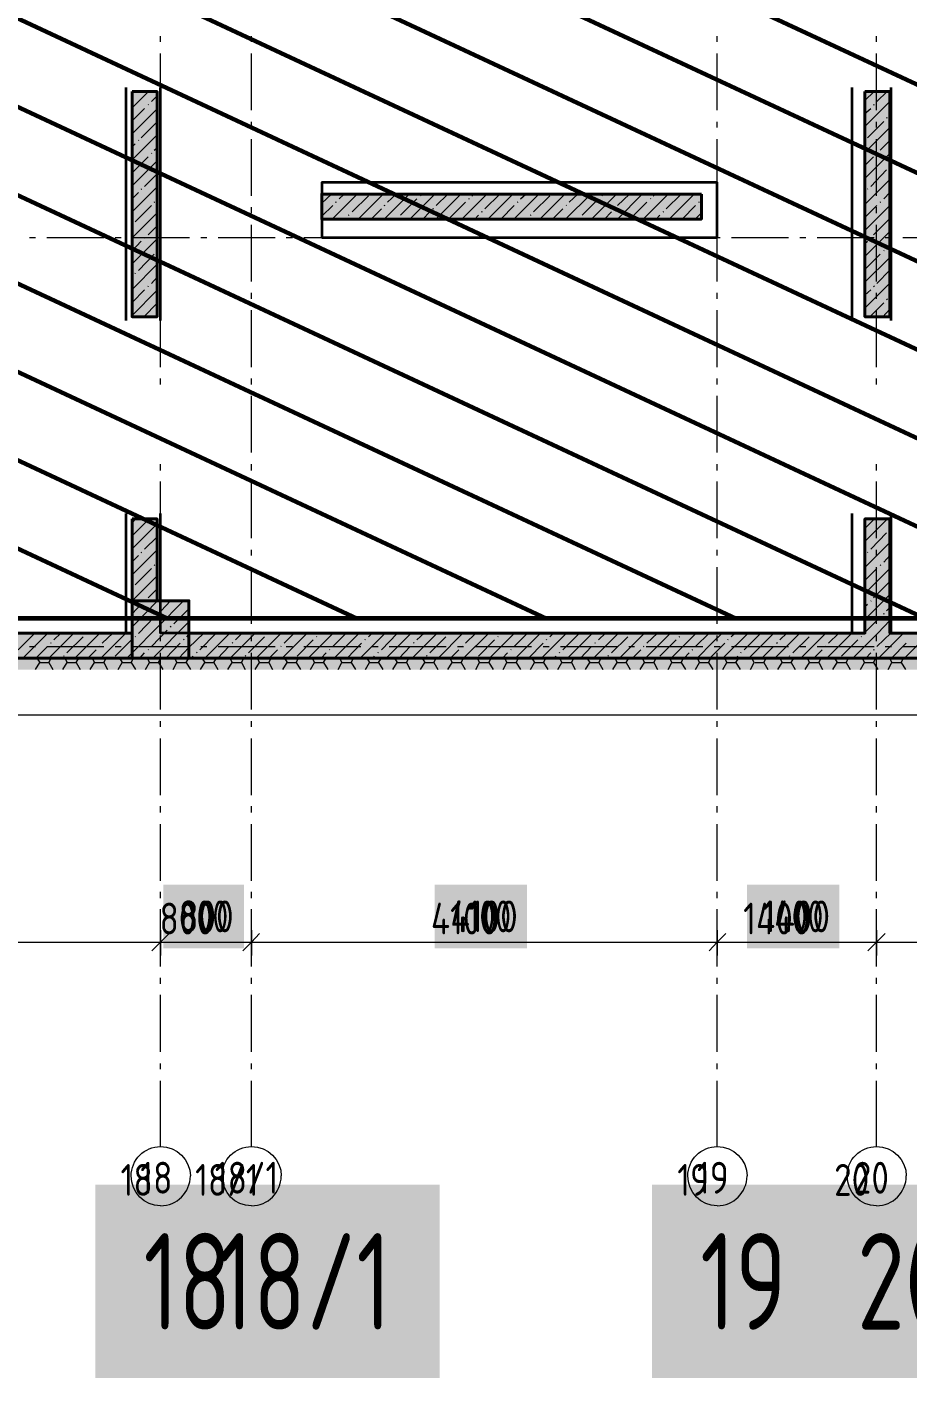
# Model space of a CAD drawing. Header units: millimetres. Extents: x -164500 to 426394, y -23753 to 102118.
# Drawn here: x -91687 to -83931, y -5874 to 6016 of the extents above; entities that cross this region are included whole.
import ezdxf

# ---------------------------------------------------------------- set-up
doc = ezdxf.new("R2010")
doc.units = ezdxf.units.MM
doc.layers.add('0) шлифовка', color=5, linetype='Continuous', lineweight=60)
doc.layers.add('389 П-1', color=210, linetype='Continuous', lineweight=35)
doc.layers.add('PDF _Геометрия', color=7, linetype='Continuous', true_color=0x1f1f1f)
doc.layers.add('PDF _Сплошная заливка', color=7, linetype='Continuous', true_color=0xffffff)
doc.layers.add('PDF _Текст', color=7, linetype='Continuous')
doc.styles.get("Standard").update_dxf_attribs({"font": 'ГОСТ тип А.ttf'})
doc.styles.add('СПДС', font='ГОСТ тип А.ttf', dxfattribs={"width": 0.9})
doc.linetypes.add('зигзаг', pattern='A,0.00254,-5.08,[131,ltypeshp.shx,S=5.08,R=0,X=-5.08,Y=0],-10.16,[131,ltypeshp.shx,S=5.08,R=180,X=5.08,Y=0],-5.08', length=20.32254)

msp = doc.modelspace()

# ---------------------------------------------------------------- hatches: boundary and pattern name
at = {"layer": '0) шлифовка', "true_color": 0x2776bb}
h = msp.add_hatch(dxfattribs=at)
h.set_pattern_fill('ANSI31', color=152, scale=222, angle=110)
h.set_pattern_definition([(155, (205553.1, 26879), (-297.8825, -638.811), [])])
h.paths.add_polyline_path([(-80759.758, 809.331), (-116764.44, 809.331), (-116764.44, 8350.022), (-80759.758, 8350.022)])
at = {"layer": 'PDF _Сплошная заливка', "linetype": 'зигзаг', "transparency": 33554559}
h = msp.add_hatch(color=256, dxfattribs=at)
h.paths.add_polyline_path([(-84089.541, 1686.254), (-84309.814, 1686.254), (-84309.814, 682.241), (-84089.541, 682.241)])
h.paths.add_polyline_path([(-84309.814, 7248.573), (-84089.541, 7248.573), (-84089.541, 8248.35), (-84309.814, 8248.35)])
h.paths.add_polyline_path([(-84309.814, 3465.518), (-84089.541, 3465.518), (-84089.541, 5448.127), (-84309.814, 5448.127)])
h = msp.add_hatch(color=256, dxfattribs=at)
h.paths.add_polyline_path([(-90541.492, 1686.254), (-90761.765, 1686.254), (-90761.765, 966.076), (-90541.492, 966.076)])
h.paths.add_polyline_path([(-90761.765, 7248.573), (-90541.492, 7248.573), (-90541.492, 7968.751), (-90761.765, 7968.751)])
h.paths.add_polyline_path([(-90761.765, 3465.518), (-90541.492, 3465.518), (-90541.492, 5448.127), (-90761.765, 5448.127)])

# ---------------------------------------------------------------- linework, layer by layer
at = {"layer": '0) шлифовка'}
msp.add_lwpolyline([(-80759.758, 809.331), (-116764.44, 809.331), (-116764.44, 8350.022), (-80759.758, 8350.022)], close=True, dxfattribs=at)
at = {"layer": '389 П-1'}
for points in [[(-84081.051, 1734.513), (-84081.051, 682.241), (-80738.576, 682.241), (-80738.576, 8248.35), (-84081.051, 8248.35), (-84081.051, 7269.444)], [(-90816.837, 5482.1), (-90816.837, 3432.777)], [(-90511.821, 3432.777), (-90511.821, 5482.1)], [(-84424.195, 5482.1), (-84424.195, 3432.777)], [(-84081.051, 5482.1), (-84081.051, 3432.777)], [(-90816.837, 1734.513), (-90816.837, 682.241), (-108524.753, 682.241), (-108524.753, 2000.261)], [(-84424.195, 1734.513), (-84424.195, 682.241), (-90511.821, 682.241), (-90511.821, 1734.513)]]:
    msp.add_lwpolyline(points, dxfattribs=at)
msp.add_lwpolyline([(-89092.646, 4164.515), (-85610.371, 4164.515), (-85610.371, 4648.587), (-89092.646, 4648.587)], close=True, dxfattribs=at)
at = {"layer": 'PDF _Геометрия', "color": 7, "lineweight": 40}
for points in [[(-80467.45, 8468.64), (-80467.45, 11472.207), (-80687.74, 11472.207), (-80687.74, 8468.64), (-80687.74, 4617.804), (-80687.74, 4117.915), (-80687.74, 682.241), (-84089.524, 682.241), (-84089.524, 1686.254), (-84309.814, 1686.254), (-84309.814, 682.241), (-85648.498, 682.241), (-90261.876, 682.241), (-90261.876, 461.951), (-85648.498, 461.951), (-80467.45, 461.951), (-80467.45, 682.241), (-80467.45, 4117.915), (-80183.615, 4117.915), (-80183.615, 4617.804), (-80467.45, 4617.804)], [(-90761.765, 5448.127), (-90761.765, 3465.518), (-90541.475, 3465.518), (-90541.475, 5448.127)], [(-84309.814, 5448.127), (-84309.814, 3465.518), (-84089.524, 3465.518), (-84089.524, 5448.127)], [(-85750.171, 4545.786), (-89092.646, 4545.786), (-89092.646, 4325.496), (-85750.171, 4325.496)], [(-90761.765, 1686.254), (-90761.765, 966.076), (-90541.475, 966.076), (-90541.475, 1686.254)], [(-90261.876, 461.951), (-90261.876, 966.076), (-90761.765, 966.076), (-90761.765, 461.951)], [(-94765.109, 461.951), (-90761.765, 461.951), (-90761.765, 682.241), (-94765.109, 682.241)]]:
    msp.add_lwpolyline(points, close=True, dxfattribs=at)
at = {"layer": 'PDF _Геометрия', "color": 7, "lineweight": 9}
for points in [[(-117649.836, 360.278), (-117649.836, -37.938), (-79963.326, -37.938), (-79963.326, 3618.026), (-70956.86, 3618.026), (-70956.86, 7617.135), (-71350.84, 7617.135)], [(-90511.821, 5884.47), (-90511.821, 5935.306)], [(-89711.152, 5884.47), (-89711.152, 5935.306)], [(-85610.371, 5884.47), (-85610.371, 5935.306)], [(-84208.142, 5884.47), (-84208.142, 5935.306)], [(-90511.821, 5282.909), (-90511.821, 5782.798)], [(-89711.152, 5282.909), (-89711.152, 5782.798)], [(-85610.371, 5282.909), (-85610.371, 5782.798)], [(-84208.142, 5282.909), (-84208.142, 5782.798)], [(-90511.821, 5130.401), (-90511.821, 5181.237)], [(-89711.152, 5130.401), (-89711.152, 5181.237)], [(-85610.371, 5130.401), (-85610.371, 5181.237)], [(-84208.142, 5130.401), (-84208.142, 5181.237)], [(-90511.821, 4528.84), (-90511.821, 5028.729)], [(-89711.152, 4528.84), (-89711.152, 5028.729)], [(-85610.371, 4528.84), (-85610.371, 5028.729)], [(-84208.142, 4528.84), (-84208.142, 5028.729)], [(-90511.821, 4376.332), (-90511.821, 4431.404)], [(-89711.152, 4376.332), (-89711.152, 4431.404)], [(-85610.371, 4376.332), (-85610.371, 4431.404)], [(-84208.142, 4376.332), (-84208.142, 4431.404)], [(-91664.106, 4164.515), (-91613.27, 4164.515)], [(-91511.598, 4164.515), (-91011.709, 4164.515)], [(-90910.037, 4164.515), (-90859.201, 4164.515)], [(-90757.529, 4164.515), (-90257.64, 4164.515)], [(-90511.821, 3774.771), (-90511.821, 4274.66)], [(-90155.968, 4164.515), (-90105.132, 4164.515)], [(-90003.459, 4164.515), (-89503.571, 4164.515)], [(-89711.152, 3774.771), (-89711.152, 4274.66)], [(-89406.135, 4164.515), (-89351.063, 4164.515)], [(-89249.39, 4164.515), (-88749.502, 4164.515)], [(-88652.066, 4164.515), (-88596.993, 4164.515)], [(-88499.557, 4164.515), (-87995.433, 4164.515)], [(-87897.997, 4164.515), (-87842.924, 4164.515)], [(-87745.488, 4164.515), (-87245.6, 4164.515)], [(-87143.928, 4164.515), (-87088.855, 4164.515)], [(-86991.419, 4164.515), (-86491.531, 4164.515)], [(-86389.858, 4164.515), (-86339.022, 4164.515)], [(-86237.35, 4164.515), (-85737.462, 4164.515)], [(-85635.789, 4164.515), (-85584.953, 4164.515)], [(-85610.371, 3774.771), (-85610.371, 4274.66)], [(-85483.281, 4164.515), (-84983.392, 4164.515)], [(-84881.72, 4164.515), (-84830.884, 4164.515)], [(-84729.212, 4164.515), (-84229.323, 4164.515)], [(-84208.142, 3774.771), (-84208.142, 4274.66)], [(-84131.887, 4164.515), (-84076.815, 4164.515)], [(-83975.143, 4164.515), (-83475.254, 4164.515)], [(-90511.821, 3622.263), (-90511.821, 3677.335)], [(-89711.152, 3622.263), (-89711.152, 3677.335)], [(-85610.371, 3622.263), (-85610.371, 3677.335)], [(-84208.142, 3622.263), (-84208.142, 3677.335)], [(-90511.821, 3020.702), (-90511.821, 3524.827)], [(-89711.152, 3020.702), (-89711.152, 3524.827)], [(-85610.371, 3020.702), (-85610.371, 3524.827)], [(-84208.142, 3020.702), (-84208.142, 3524.827)], [(-90511.821, 2868.194), (-90511.821, 2923.266)], [(-89711.152, 2868.194), (-89711.152, 2923.266)], [(-85610.371, 2868.194), (-85610.371, 2923.266)], [(-84208.142, 2868.194), (-84208.142, 2923.266)], [(-89711.152, 2270.869), (-89711.152, 2770.758)], [(-85610.371, 2270.869), (-85610.371, 2770.758)], [(-90511.821, 2114.125), (-90511.821, 2169.197)], [(-89711.152, 2114.125), (-89711.152, 2169.197)], [(-85610.371, 2114.125), (-85610.371, 2169.197)], [(-84208.142, 2114.125), (-84208.142, 2169.197)], [(-90511.821, 1516.8), (-90511.821, 2016.689)], [(-89711.152, 1516.8), (-89711.152, 2016.689)], [(-85610.371, 1516.8), (-85610.371, 2016.689)], [(-84208.142, 1516.8), (-84208.142, 2016.689)], [(-90511.821, 1364.292), (-90511.821, 1415.128)], [(-89711.152, 1364.292), (-89711.152, 1415.128)], [(-85610.371, 1364.292), (-85610.371, 1415.128)], [(-84208.142, 1364.292), (-84208.142, 1415.128)], [(-90511.821, 762.731), (-90511.821, 1262.62)], [(-89711.152, 762.731), (-89711.152, 1262.62)], [(-85610.371, 762.731), (-85610.371, 1262.62)], [(-84208.142, 762.731), (-84208.142, 1262.62)], [(-90511.821, 610.223), (-90511.821, 661.059)], [(-89711.152, 610.223), (-89711.152, 661.059)], [(-85610.371, 610.223), (-85610.371, 661.059)], [(-84208.142, 610.223), (-84208.142, 661.059)], [(-91664.106, 563.623), (-91613.27, 563.623)], [(-91511.598, 563.623), (-91011.709, 563.623)], [(-90910.037, 563.623), (-90859.201, 563.623)], [(-90757.529, 563.623), (-90257.64, 563.623)], [(-90511.821, 8.662), (-90511.821, 508.55)], [(-90155.968, 563.623), (-90105.132, 563.623)], [(-90003.459, 563.623), (-89503.571, 563.623)], [(-89711.152, 8.662), (-89711.152, 508.55)], [(-89406.135, 563.623), (-89351.063, 563.623)], [(-89249.39, 563.623), (-88749.502, 563.623)], [(-88652.066, 563.623), (-88596.993, 563.623)], [(-88499.557, 563.623), (-87995.433, 563.623)], [(-87897.997, 563.623), (-87842.924, 563.623)], [(-87745.488, 563.623), (-87245.6, 563.623)], [(-87143.928, 563.623), (-87088.855, 563.623)], [(-86991.419, 563.623), (-86491.531, 563.623)], [(-86389.858, 563.623), (-86339.022, 563.623)], [(-86237.35, 563.623), (-85737.462, 563.623)], [(-85635.789, 563.623), (-85584.953, 563.623)], [(-85610.371, 8.662), (-85610.371, 508.55)], [(-85483.281, 563.623), (-84983.392, 563.623)], [(-84881.72, 563.623), (-84830.884, 563.623)], [(-84729.212, 563.623), (-84229.323, 563.623)], [(-84208.142, 8.662), (-84208.142, 508.55)], [(-84131.887, 563.623), (-84076.815, 563.623)], [(-83975.143, 563.623), (-83475.254, 563.623)], [(-90511.821, -143.846), (-90511.821, -93.01)], [(-89711.152, -143.846), (-89711.152, -93.01)], [(-85610.371, -143.846), (-85610.371, -93.01)], [(-84208.142, -143.846), (-84208.142, -93.01)], [(-90511.821, -745.407), (-90511.821, -245.519)], [(-89711.152, -745.407), (-89711.152, -245.519)], [(-85610.371, -745.407), (-85610.371, -245.519)], [(-84208.142, -745.407), (-84208.142, -245.519)], [(-90511.821, -897.916), (-90511.821, -842.843)], [(-89711.152, -897.916), (-89711.152, -842.843)], [(-85610.371, -897.916), (-85610.371, -842.843)], [(-84208.142, -897.916), (-84208.142, -842.843)], [(-90511.821, -1499.476), (-90511.821, -999.588)], [(-89711.152, -1499.476), (-89711.152, -999.588)], [(-85610.371, -1499.476), (-85610.371, -999.588)], [(-84208.142, -1499.476), (-84208.142, -999.588)], [(-90511.821, -1651.985), (-90511.821, -1596.912)], [(-89711.152, -1651.985), (-89711.152, -1596.912)], [(-85610.371, -1651.985), (-85610.371, -1596.912)], [(-84208.142, -1651.985), (-84208.142, -1596.912)], [(-90511.821, -2253.545), (-90511.821, -1749.421)], [(-89711.152, -2253.545), (-89711.152, -1749.421)], [(-85610.371, -2253.545), (-85610.371, -1749.421)], [(-84208.142, -2253.545), (-84208.142, -1749.421)], [(-90511.821, -1931.583), (-90511.821, -2037.492), (-90511.821, -2156.11)], [(-89711.152, -1931.583), (-89711.152, -2037.492), (-89711.152, -2156.11)], [(-85610.371, -1931.583), (-85610.371, -2037.492), (-85610.371, -2156.11)], [(-84208.142, -1931.583), (-84208.142, -2037.492), (-84208.142, -2156.11)], [(-95015.054, -2037.492), (-90511.821, -2037.492), (-89711.152, -2037.492), (-85610.371, -2037.492), (-84208.142, -2037.492), (-82407.696, -2037.492), (-80607.25, -2037.492), (-75502.456, -2037.492), (-71600.784, -2037.492), (-71300.003, -2037.492), (-66796.77, -2037.492), (-63293.314, -2037.492), (-61492.869, -2037.492), (-57540.36, -2037.492), (-55439.134, -2037.492), (-50334.34, -2037.492), (-48932.11, -2037.492), (-45432.891, -2037.492), (-40175.589, -2037.492), (-34922.523, -2037.492), (-30999.669, -2037.492)], [(-90511.821, -2406.054), (-90511.821, -2350.981)], [(-89711.152, -2406.054), (-89711.152, -2350.981)], [(-85610.371, -2406.054), (-85610.371, -2350.981)], [(-84208.142, -2406.054), (-84208.142, -2350.981)], [(-90511.821, -3003.378), (-90511.821, -2503.49)], [(-89711.152, -3003.378), (-89711.152, -2503.49)], [(-85610.371, -3003.378), (-85610.371, -2503.49)], [(-84208.142, -3003.378), (-84208.142, -2503.49)], [(-90511.821, -3155.887), (-90511.821, -3105.05)], [(-89711.152, -3155.887), (-89711.152, -3105.05)], [(-85610.371, -3155.887), (-85610.371, -3105.05)], [(-84208.142, -3155.887), (-84208.142, -3105.05)]]:
    msp.add_lwpolyline(points, dxfattribs=at)
at = {"layer": 'PDF _Геометрия', "lineweight": 9}
for points in [[(-90761.765, 5304.091), (-90617.729, 5448.127)], [(-90736.347, 5443.89), (-90732.11, 5448.127)], [(-90592.311, 5359.164), (-90541.475, 5410)], [(-84309.814, 5367.636), (-84229.323, 5448.127)], [(-84309.814, 5138.874), (-84089.524, 5359.164)], [(-84203.905, 5359.164), (-84114.942, 5448.127)], [(-90761.765, 5189.71), (-90651.62, 5299.855)], [(-90761.765, 5075.329), (-90541.475, 5295.618)], [(-90621.966, 5329.509), (-90617.729, 5333.746)], [(-84309.814, 5253.255), (-84258.978, 5299.855)], [(-84233.56, 5329.509), (-84225.087, 5333.746)], [(-84089.524, 5244.782), (-84089.524, 5244.782)], [(-90681.274, 5041.438), (-90541.475, 5181.237)], [(-84309.814, 4910.111), (-84089.524, 5130.401)], [(-84288.632, 5041.438), (-84144.597, 5185.474)], [(-84119.178, 5215.128), (-84110.706, 5219.364)], [(-90761.765, 4846.566), (-90541.475, 5066.856)], [(-90706.692, 5016.02), (-90702.456, 5020.256)], [(-84174.251, 4931.293), (-84089.524, 5016.02)], [(-90761.765, 4960.947), (-90736.347, 4986.365)], [(-90592.311, 4901.639), (-90588.075, 4905.875)], [(-90566.893, 4931.293), (-90541.475, 4952.475)], [(-84309.814, 4681.349), (-84089.524, 4901.639)], [(-84203.905, 4901.639), (-84199.669, 4905.875)], [(-90761.765, 4732.185), (-90621.966, 4871.984)], [(-90761.765, 4617.804), (-90541.475, 4838.093)], [(-84309.814, 4795.73), (-84233.56, 4871.984)], [(-84258.978, 4613.567), (-84119.178, 4757.603)], [(-84089.524, 4787.257), (-84089.524, 4787.257)], [(-90651.62, 4613.567), (-90541.475, 4723.712)], [(-84309.814, 4452.586), (-84089.524, 4672.876)], [(-90761.765, 4389.041), (-90541.475, 4609.331)], [(-90761.765, 4503.422), (-90706.692, 4558.495)], [(-90681.274, 4588.149), (-90677.038, 4592.385)], [(-89092.646, 4465.295), (-89007.919, 4545.786)], [(-88999.446, 4325.496), (-88779.156, 4545.786)], [(-88940.137, 4503.422), (-88893.537, 4545.786)], [(-88825.756, 4389.041), (-88681.72, 4528.84)], [(-88770.683, 4325.496), (-88550.394, 4545.786)], [(-88541.921, 4325.496), (-88321.631, 4545.786)], [(-88512.267, 4473.768), (-88436.012, 4545.786)], [(-88317.395, 4325.496), (-88097.105, 4545.786)], [(-88224.195, 4528.84), (-88219.959, 4533.077)], [(-88088.632, 4325.496), (-87868.342, 4545.786)], [(-88084.396, 4444.113), (-87982.724, 4545.786)], [(-87859.87, 4325.496), (-87639.58, 4545.786)], [(-87770.906, 4528.84), (-87753.961, 4545.786)], [(-87656.525, 4414.459), (-87525.199, 4545.786)], [(-87631.107, 4325.496), (-87410.817, 4545.786)], [(-87402.345, 4325.496), (-87182.055, 4545.786)], [(-87343.036, 4503.422), (-87296.436, 4545.786)], [(-87228.654, 4389.041), (-87084.619, 4528.84)], [(-87173.582, 4325.496), (-86953.292, 4545.786)], [(-86944.819, 4325.496), (-86724.53, 4545.786)], [(-86915.165, 4473.768), (-86838.911, 4545.786)], [(-86716.057, 4325.496), (-86495.767, 4545.786)], [(-86627.094, 4528.84), (-86622.857, 4533.077)], [(-86487.294, 4325.496), (-86271.241, 4545.786)], [(-86487.294, 4444.113), (-86381.386, 4545.786)], [(-86262.768, 4325.496), (-86042.478, 4545.786)], [(-86173.805, 4528.84), (-86156.86, 4545.786)], [(-86059.424, 4414.459), (-85928.097, 4545.786)], [(-86034.006, 4325.496), (-85813.716, 4545.786)], [(-84288.632, 4588.149), (-84284.396, 4592.385)], [(-84144.597, 4503.422), (-84089.524, 4558.495)], [(-90736.347, 4300.078), (-90592.311, 4444.113)], [(-90566.893, 4473.768), (-90562.657, 4478.004)], [(-89092.646, 4350.914), (-88995.21, 4444.113)], [(-88969.792, 4473.768), (-88961.319, 4478.004)], [(-88656.302, 4325.496), (-88567.339, 4414.459)], [(-88541.921, 4444.113), (-88533.448, 4448.35)], [(-88397.885, 4359.387), (-88253.85, 4503.422)], [(-88114.05, 4414.459), (-88105.578, 4418.695)], [(-87970.015, 4329.732), (-87825.979, 4473.768)], [(-87796.324, 4503.422), (-87792.088, 4507.659)], [(-87516.726, 4325.496), (-87398.108, 4444.113)], [(-87368.454, 4473.768), (-87364.217, 4478.004)], [(-87059.201, 4325.496), (-86970.238, 4414.459)], [(-86940.583, 4444.113), (-86936.347, 4448.35)], [(-86800.784, 4359.387), (-86656.748, 4503.422)], [(-86512.712, 4414.459), (-86508.476, 4418.695)], [(-86372.913, 4329.732), (-86228.877, 4473.768)], [(-86199.223, 4503.422), (-86194.987, 4507.659)], [(-85919.624, 4325.496), (-85801.007, 4444.113)], [(-85771.352, 4473.768), (-85767.116, 4478.004)], [(-84309.814, 4223.824), (-84089.524, 4444.113)], [(-84309.814, 4338.205), (-84203.905, 4444.113)], [(-84174.251, 4473.768), (-84170.015, 4478.004)], [(-90761.765, 4160.278), (-90541.475, 4380.568)], [(-88885.065, 4325.496), (-88880.828, 4329.732)], [(-88855.41, 4359.387), (-88851.174, 4363.623)], [(-88427.54, 4329.732), (-88423.303, 4333.968)], [(-88203.013, 4325.496), (-88139.468, 4389.041)], [(-87745.488, 4325.496), (-87711.598, 4359.387)], [(-87686.18, 4389.041), (-87677.707, 4393.277)], [(-87287.963, 4325.496), (-87283.727, 4329.732)], [(-87254.073, 4359.387), (-87249.836, 4363.623)], [(-86826.202, 4329.732), (-86821.966, 4333.968)], [(-86601.676, 4325.496), (-86542.367, 4389.041)], [(-86148.387, 4325.496), (-86114.496, 4359.387)], [(-86084.842, 4389.041), (-86080.605, 4393.277)], [(-85805.243, 4325.496), (-85750.171, 4380.568)], [(-84233.56, 4185.696), (-84089.524, 4329.732)], [(-90761.765, 4274.66), (-90761.765, 4278.896)], [(-90651.62, 4160.278), (-90647.384, 4164.515)], [(-90621.966, 4185.696), (-90541.475, 4266.187)], [(-84309.814, 3995.061), (-84089.524, 4215.351)], [(-84258.978, 4160.278), (-84254.741, 4164.515)], [(-90761.765, 3931.516), (-90541.475, 4151.806)], [(-90761.765, 4045.897), (-90681.274, 4130.624)], [(-84309.814, 4109.442), (-84288.632, 4130.624)], [(-84144.597, 4045.897), (-84140.36, 4050.133)], [(-84119.178, 4071.315), (-84089.524, 4100.97)], [(-90761.765, 3706.99), (-90541.475, 3927.28)], [(-90706.692, 3872.207), (-90566.893, 4016.243)], [(-84309.814, 3880.68), (-84174.251, 4016.243)], [(-84309.814, 3770.535), (-84089.524, 3986.588)], [(-90736.347, 3846.789), (-90732.11, 3851.025)], [(-90592.311, 3757.826), (-90541.475, 3812.898)], [(-84203.905, 3757.826), (-84089.524, 3876.443)], [(-90761.765, 3592.608), (-90651.62, 3702.753)], [(-90761.765, 3478.227), (-90541.475, 3698.517)], [(-90621.966, 3732.408), (-90617.729, 3736.644)], [(-84309.814, 3541.772), (-84089.524, 3762.062)], [(-84309.814, 3656.154), (-84258.978, 3702.753)], [(-84233.56, 3732.408), (-84225.087, 3736.644)], [(-90660.093, 3465.518), (-90541.475, 3584.136)], [(-84267.45, 3465.518), (-84144.597, 3588.372)], [(-84119.178, 3618.026), (-84110.706, 3622.263)], [(-84089.524, 3643.445), (-84089.524, 3647.681)], [(-90545.711, 3465.518), (-90541.475, 3469.754)], [(-84153.069, 3465.518), (-84089.524, 3533.3)], [(-90761.765, 1652.363), (-90727.874, 1686.254)], [(-90761.765, 1537.982), (-90621.966, 1677.781)], [(-84309.814, 1487.146), (-84110.706, 1686.254)], [(-84309.814, 1601.527), (-84233.56, 1677.781)], [(-90761.765, 1423.601), (-90541.475, 1643.89)], [(-84258.978, 1419.364), (-84119.178, 1563.4)], [(-84089.524, 1593.054), (-84089.524, 1593.054)], [(-90651.62, 1419.364), (-90541.475, 1529.509)], [(-84309.814, 1258.383), (-84089.524, 1478.673)], [(-90761.765, 1194.838), (-90541.475, 1415.128)], [(-90761.765, 1309.219), (-90706.692, 1364.292)], [(-90681.274, 1389.71), (-90677.038, 1393.946)], [(-84288.632, 1389.71), (-84284.396, 1393.946)], [(-84144.597, 1304.983), (-84089.524, 1364.292)], [(-90736.347, 1105.875), (-90592.311, 1249.911)], [(-90566.893, 1275.329), (-90562.657, 1283.801)], [(-84309.814, 1029.621), (-84089.524, 1249.911)], [(-84309.814, 1144.002), (-84203.905, 1249.911)], [(-84174.251, 1275.329), (-84170.015, 1283.801)], [(-90761.765, 966.076), (-90541.475, 1186.365)], [(-90761.765, 1080.457), (-90761.765, 1080.457)], [(-90621.966, 991.494), (-90541.475, 1071.984)], [(-84233.56, 991.494), (-84089.524, 1135.529)], [(-90808.365, 461.951), (-90761.765, 508.55), (-90308.476, 966.076)], [(-90761.765, 737.313), (-90537.239, 966.076)], [(-90651.62, 961.839), (-90651.62, 966.076), (-90647.384, 966.076)], [(-90507.584, 877.112), (-90422.857, 966.076)], [(-84309.814, 800.858), (-84089.524, 1021.148)], [(-84258.978, 961.839), (-84254.741, 966.076)], [(-90761.765, 851.694), (-90681.274, 936.421)], [(-90537.239, 847.458), (-90533.002, 855.931)], [(-90393.203, 762.731), (-90261.876, 894.058)], [(-84309.814, 915.239), (-84288.632, 936.421)], [(-84144.597, 847.458), (-84140.36, 855.931)], [(-84119.178, 877.112), (-84089.524, 906.767)], [(-90706.692, 678.004), (-90566.893, 822.04)], [(-90579.602, 461.951), (-90261.876, 779.676)], [(-90422.857, 733.077), (-90418.621, 741.549)], [(-84415.722, 461.951), (-84195.433, 682.241), (-84089.524, 792.385)], [(-84309.814, 686.477), (-84174.251, 822.04)], [(-91765.778, 533.968), (-91621.743, 678.004)], [(-91723.415, 461.951), (-91503.125, 682.241)], [(-91494.652, 461.951), (-91274.362, 682.241)], [(-91477.707, 593.277), (-91473.471, 597.514)], [(-91452.289, 622.932), (-91388.744, 682.241)], [(-91337.908, 508.55), (-91193.872, 648.35)], [(-91265.89, 461.951), (-91045.6, 682.241)], [(-91164.217, 678.004), (-91159.981, 682.241)], [(-91037.127, 461.951), (-90816.837, 682.241)], [(-91024.418, 593.277), (-90931.219, 682.241)], [(-90910.037, 478.896), (-90766.001, 622.932)], [(-90736.347, 648.35), (-90732.11, 652.586)], [(-90592.311, 563.623), (-90452.512, 707.659)], [(-90350.84, 461.951), (-90261.876, 555.15), (-90130.55, 682.241)], [(-90308.476, 622.932), (-90304.24, 627.168)], [(-90278.822, 648.35), (-90261.876, 669.531), (-90244.931, 682.241)], [(-90164.44, 533.968), (-90024.641, 678.004)], [(-90122.077, 461.951), (-89901.787, 682.241)], [(-89897.551, 461.951), (-89677.261, 682.241)], [(-89880.605, 593.277), (-89876.369, 597.514)], [(-89850.951, 622.932), (-89791.642, 682.241)], [(-89736.57, 508.55), (-89596.77, 648.35)], [(-89668.788, 461.951), (-89448.498, 682.241)], [(-89567.116, 678.004), (-89562.88, 682.241)], [(-89440.026, 461.951), (-89219.736, 682.241)], [(-89423.08, 593.277), (-89334.117, 682.241)], [(-89308.699, 478.896), (-89168.9, 622.932)], [(-89211.263, 461.951), (-88990.973, 682.241)], [(-89139.245, 648.35), (-89135.009, 652.586)], [(-89109.591, 678.004), (-89105.355, 682.241)], [(-88995.21, 563.623), (-88876.592, 682.241)], [(-88982.501, 461.951), (-88762.211, 682.241)], [(-88753.738, 461.951), (-88533.448, 682.241)], [(-88711.375, 622.932), (-88707.138, 627.168)], [(-88681.72, 648.35), (-88647.83, 682.241)], [(-88567.339, 533.968), (-88427.54, 678.004)], [(-88524.976, 461.951), (-88304.686, 682.241)], [(-88296.213, 461.951), (-88075.923, 682.241)], [(-88283.504, 593.277), (-88279.268, 597.514)], [(-88253.85, 622.932), (-88190.304, 682.241)], [(-88139.468, 508.55), (-87999.669, 648.35)], [(-88067.45, 461.951), (-87851.397, 682.241)], [(-87970.015, 678.004), (-87965.778, 682.241)], [(-87842.924, 461.951), (-87622.634, 682.241)], [(-87825.979, 593.277), (-87737.016, 682.241)], [(-87711.598, 478.896), (-87571.798, 622.932)], [(-87614.162, 461.951), (-87393.872, 682.241)], [(-87542.144, 648.35), (-87537.908, 652.586)], [(-87512.489, 678.004), (-87508.253, 682.241)], [(-87398.108, 563.623), (-87279.491, 682.241)], [(-87385.399, 461.951), (-87165.109, 682.241)], [(-87156.637, 461.951), (-86936.347, 682.241)], [(-87114.273, 622.932), (-87110.037, 627.168)], [(-87084.619, 648.35), (-87050.728, 682.241)], [(-86970.238, 533.968), (-86826.202, 678.004)], [(-86927.874, 461.951), (-86707.584, 682.241)], [(-86699.112, 461.951), (-86478.822, 682.241)], [(-86686.403, 593.277), (-86682.166, 597.514)], [(-86656.748, 622.932), (-86593.203, 682.241)], [(-86542.367, 508.55), (-86398.331, 648.35)], [(-86470.349, 461.951), (-86250.059, 682.241)], [(-86372.913, 678.004), (-86368.677, 682.241)], [(-86241.586, 461.951), (-86021.297, 682.241)], [(-86228.877, 593.277), (-86135.678, 682.241)], [(-86114.496, 478.896), (-85970.461, 622.932)], [(-86017.06, 461.951), (-85796.77, 682.241)], [(-85945.042, 648.35), (-85940.806, 652.586)], [(-85915.388, 678.004), (-85911.152, 682.241)], [(-85801.007, 563.623), (-85682.389, 682.241)], [(-85788.298, 461.951), (-85648.498, 601.75), (-85568.008, 682.241)], [(-85559.535, 461.951), (-85339.245, 682.241)], [(-85517.172, 622.932), (-85512.935, 627.168)], [(-85487.517, 648.35), (-85453.627, 682.241)], [(-85373.136, 533.968), (-85229.1, 678.004)], [(-85330.773, 461.951), (-85110.483, 682.241)], [(-85102.01, 461.951), (-84881.72, 682.241)], [(-85089.301, 593.277), (-85080.828, 597.514)], [(-85059.647, 622.932), (-84996.102, 682.241)], [(-84945.265, 508.55), (-84801.23, 648.35)], [(-84873.248, 461.951), (-84652.958, 682.241)], [(-84775.812, 678.004), (-84767.339, 682.241)], [(-84644.485, 461.951), (-84424.195, 682.241)], [(-84631.776, 593.277), (-84538.576, 682.241)], [(-84517.395, 478.896), (-84373.359, 622.932)], [(-84343.705, 648.35), (-84339.468, 652.586)], [(-84318.287, 678.004), (-84309.814, 682.241)], [(-84203.905, 563.623), (-84081.051, 682.241)], [(-84191.196, 461.951), (-83970.906, 682.241)], [(-83962.434, 461.951), (-83742.144, 682.241)], [(-91609.034, 461.951), (-91507.361, 563.623)], [(-91363.326, 478.896), (-91359.089, 483.132)], [(-91151.508, 461.951), (-91079.491, 533.968)], [(-91049.836, 563.623), (-91045.6, 567.859)], [(-90693.983, 461.951), (-90651.62, 508.55)], [(-90621.966, 533.968), (-90617.729, 538.205)], [(-90465.221, 461.951), (-90338.131, 593.277)], [(-90236.458, 461.951), (-90223.749, 478.896)], [(-90194.095, 508.55), (-90189.858, 512.787)], [(-90007.696, 461.951), (-89910.26, 563.623)], [(-89766.224, 478.896), (-89761.988, 483.132)], [(-89554.407, 461.951), (-89482.389, 533.968)], [(-89452.735, 563.623), (-89448.498, 567.859)], [(-89096.882, 461.951), (-89054.518, 508.55)], [(-89024.864, 533.968), (-89020.628, 538.205)], [(-88868.119, 461.951), (-88741.029, 593.277)], [(-88639.357, 461.951), (-88626.648, 478.896)], [(-88596.993, 508.55), (-88592.757, 512.787)], [(-88410.594, 461.951), (-88313.158, 563.623)], [(-88169.123, 478.896), (-88164.886, 483.132)], [(-87957.306, 461.951), (-87885.288, 533.968)], [(-87855.633, 563.623), (-87851.397, 567.859)], [(-87499.78, 461.951), (-87457.417, 508.55)], [(-87427.763, 533.968), (-87423.526, 538.205)], [(-87271.018, 461.951), (-87143.928, 593.277)], [(-87042.255, 461.951), (-87029.546, 478.896)], [(-86999.892, 508.55), (-86995.656, 512.787)], [(-86813.493, 461.951), (-86716.057, 563.623)], [(-86572.021, 478.896), (-86567.785, 483.132)], [(-86355.968, 461.951), (-86283.95, 533.968)], [(-86258.532, 563.623), (-86254.296, 567.859)], [(-85902.679, 461.951), (-85856.079, 508.55)], [(-85830.661, 533.968), (-85826.425, 538.205)], [(-85673.916, 461.951), (-85648.498, 487.369), (-85542.59, 593.277)], [(-85445.154, 461.951), (-85428.209, 478.896)], [(-85402.79, 508.55), (-85398.554, 512.787)], [(-85216.391, 461.951), (-85114.719, 563.623)], [(-84974.92, 478.896), (-84970.683, 483.132)], [(-84758.866, 461.951), (-84686.848, 533.968)], [(-84661.43, 563.623), (-84652.958, 567.859)], [(-84301.341, 461.951), (-84258.978, 508.55)], [(-84233.56, 533.968), (-84225.087, 538.205)], [(-84076.815, 461.951), (-83945.488, 593.277)]]:
    msp.add_lwpolyline(points, dxfattribs=at)
at = {"layer": 'PDF _Геометрия', "color": 251, "lineweight": 9, "true_color": 0x4a4a4a}
for points in [[(-91613.27, 360.278), (-91575.143, 423.824)], [(-91600.561, 461.951), (-91575.143, 423.824), (-91494.652, 423.824), (-91460.762, 360.278)], [(-91494.652, 423.824), (-91473.471, 461.951)], [(-91371.798, 360.278), (-91333.671, 423.824)], [(-91354.853, 461.951), (-91333.671, 423.824), (-91253.181, 423.824), (-91219.29, 360.278)], [(-91253.181, 423.824), (-91231.999, 461.951)], [(-91130.327, 360.278), (-91092.2, 423.824)], [(-91113.381, 461.951), (-91092.2, 423.824), (-91011.709, 423.824), (-90977.818, 360.278)], [(-91011.709, 423.824), (-90990.527, 461.951)], [(-90884.619, 360.278), (-90850.728, 423.824)], [(-90871.91, 461.951), (-90850.728, 423.824), (-90770.238, 423.824), (-90732.11, 360.278)], [(-90770.238, 423.824), (-90749.056, 461.951)], [(-90643.147, 360.278), (-90609.256, 423.824)], [(-90630.438, 461.951), (-90609.256, 423.824), (-90528.766, 423.824), (-90490.639, 360.278)], [(-90528.766, 423.824), (-90507.584, 461.951)], [(-90401.676, 360.278), (-90367.785, 423.824)], [(-90388.967, 461.951), (-90367.785, 423.824), (-90287.294, 423.824), (-90249.167, 360.278)], [(-90287.294, 423.824), (-90261.876, 461.951)], [(-90160.204, 360.278), (-90122.077, 423.824)], [(-90147.495, 461.951), (-90122.077, 423.824), (-90041.586, 423.824), (-90007.696, 360.278)], [(-90041.586, 423.824), (-90020.405, 461.951)], [(-89918.733, 360.278), (-89880.605, 423.824)], [(-89901.787, 461.951), (-89880.605, 423.824), (-89800.115, 423.824), (-89766.224, 360.278)], [(-89800.115, 423.824), (-89778.933, 461.951)], [(-89677.261, 360.278), (-89639.134, 423.824)], [(-89660.316, 461.951), (-89639.134, 423.824), (-89558.643, 423.824), (-89524.753, 360.278)], [(-89558.643, 423.824), (-89537.462, 461.951)], [(-89435.789, 360.278), (-89397.662, 423.824)], [(-89418.844, 461.951), (-89397.662, 423.824), (-89317.172, 423.824), (-89279.045, 360.278)], [(-89317.172, 423.824), (-89295.99, 461.951)], [(-89190.081, 360.278), (-89156.191, 423.824)], [(-89177.372, 461.951), (-89156.191, 423.824), (-89075.7, 423.824), (-89037.573, 360.278)], [(-89075.7, 423.824), (-89054.518, 461.951)], [(-88948.61, 360.278), (-88914.719, 423.824)], [(-88935.901, 461.951), (-88914.719, 423.824), (-88834.229, 423.824), (-88796.102, 360.278)], [(-88834.229, 423.824), (-88813.047, 461.951)], [(-88707.138, 360.278), (-88673.248, 423.824)], [(-88694.429, 461.951), (-88673.248, 423.824), (-88592.757, 423.824), (-88554.63, 360.278)], [(-88592.757, 423.824), (-88567.339, 461.951)], [(-88465.667, 360.278), (-88427.54, 423.824)], [(-88452.958, 461.951), (-88427.54, 423.824), (-88347.049, 423.824), (-88313.158, 360.278)], [(-88347.049, 423.824), (-88325.867, 461.951)], [(-88224.195, 360.278), (-88186.068, 423.824)], [(-88207.25, 461.951), (-88186.068, 423.824), (-88105.578, 423.824), (-88071.687, 360.278)], [(-88105.578, 423.824), (-88084.396, 461.951)], [(-87982.724, 360.278), (-87944.597, 423.824)], [(-87965.778, 461.951), (-87944.597, 423.824), (-87864.106, 423.824), (-87830.215, 360.278)], [(-87864.106, 423.824), (-87842.924, 461.951)], [(-87737.016, 360.278), (-87703.125, 423.824)], [(-87724.307, 461.951), (-87703.125, 423.824), (-87622.634, 423.824), (-87584.507, 360.278)], [(-87622.634, 423.824), (-87601.453, 461.951)], [(-87495.544, 360.278), (-87461.653, 423.824)], [(-87482.835, 461.951), (-87461.653, 423.824), (-87381.163, 423.824), (-87343.036, 360.278)], [(-87381.163, 423.824), (-87359.981, 461.951)], [(-87254.073, 360.278), (-87220.182, 423.824)], [(-87241.364, 461.951), (-87220.182, 423.824), (-87139.691, 423.824), (-87101.564, 360.278)], [(-87139.691, 423.824), (-87118.51, 461.951)], [(-87012.601, 360.278), (-86978.71, 423.824)], [(-86999.892, 461.951), (-86978.71, 423.824), (-86893.983, 423.824), (-86860.093, 360.278)], [(-86893.983, 423.824), (-86872.802, 461.951)], [(-86771.129, 360.278), (-86733.002, 423.824)], [(-86758.42, 461.951), (-86733.002, 423.824), (-86652.512, 423.824), (-86618.621, 360.278)], [(-86652.512, 423.824), (-86631.33, 461.951)], [(-86529.658, 360.278), (-86491.531, 423.824)], [(-86512.712, 461.951), (-86491.531, 423.824), (-86411.04, 423.824), (-86377.149, 360.278)], [(-86411.04, 423.824), (-86389.858, 461.951)], [(-86288.186, 360.278), (-86250.059, 423.824)], [(-86271.241, 461.951), (-86250.059, 423.824), (-86169.569, 423.824), (-86135.678, 360.278)], [(-86169.569, 423.824), (-86148.387, 461.951)], [(-86042.478, 360.278), (-86008.588, 423.824)], [(-86029.769, 461.951), (-86008.588, 423.824), (-85928.097, 423.824), (-85889.97, 360.278)], [(-85928.097, 423.824), (-85906.915, 461.951)], [(-85801.007, 360.278), (-85767.116, 423.824)], [(-85788.298, 461.951), (-85767.116, 423.824), (-85686.625, 423.824), (-85648.498, 360.278)], [(-85686.625, 423.824), (-85665.444, 461.951)], [(-85559.535, 360.278), (-85525.644, 423.824)], [(-85546.826, 461.951), (-85525.644, 423.824), (-85445.154, 423.824), (-85407.027, 360.278)], [(-85445.154, 423.824), (-85419.736, 461.951)], [(-85318.064, 360.278), (-85284.173, 423.824), (-85305.355, 461.951)], [(-85279.937, 423.824), (-85199.446, 423.824), (-85165.555, 360.278)], [(-85199.446, 423.824), (-85178.264, 461.951)], [(-85076.592, 360.278), (-85038.465, 423.824)], [(-85059.647, 461.951), (-85038.465, 423.824), (-84957.974, 423.824), (-84924.084, 360.278)], [(-84957.974, 423.824), (-84936.793, 461.951)], [(-84835.12, 360.278), (-84796.993, 423.824)], [(-84818.175, 461.951), (-84796.993, 423.824), (-84716.503, 423.824), (-84682.612, 360.278)], [(-84716.503, 423.824), (-84695.321, 461.951)], [(-84593.649, 360.278), (-84555.522, 423.824)], [(-84576.704, 461.951), (-84555.522, 423.824), (-84475.031, 423.824), (-84441.141, 360.278)], [(-84475.031, 423.824), (-84453.85, 461.951)], [(-84347.941, 360.278), (-84314.05, 423.824)], [(-84335.232, 461.951), (-84314.05, 423.824), (-84233.56, 423.824), (-84195.433, 360.278)], [(-84233.56, 423.824), (-84212.378, 461.951)], [(-84106.469, 360.278), (-84072.579, 423.824)], [(-84093.76, 461.951), (-84072.579, 423.824), (-83992.088, 423.824), (-83953.961, 360.278)], [(-83992.088, 423.824), (-83970.906, 461.951)]]:
    msp.add_lwpolyline(points, dxfattribs=at)
at = {"layer": 'PDF _Геометрия', "color": 7, "lineweight": 18}
for points in [[(-90435.566, -1961.238), (-90511.821, -2037.492), (-90588.075, -2113.746)], [(-89639.134, -1961.238), (-89711.152, -2037.492), (-89787.406, -2113.746)], [(-85534.117, -1961.238), (-85610.371, -2037.492), (-85682.389, -2113.746)], [(-84131.887, -1961.238), (-84208.142, -2037.492), (-84284.396, -2113.746)]]:
    msp.add_lwpolyline(points, dxfattribs=at)
at = {"layer": 'PDF _Геометрия', "color": 7, "lineweight": 9}
for points in [[(-90770.238, -4096.355, -0.418032787), (-90511.821, -3837.938), (-90511.821, -3257.559)], [(-89969.569, -4096.355, -0.418032787), (-89711.152, -3837.938), (-89711.152, -3257.559)], [(-85868.788, -4096.355, -0.418032787), (-85610.371, -3837.938), (-85610.371, -3257.559)], [(-84466.559, -4096.355, -0.418032787), (-84208.142, -3837.938), (-84208.142, -3257.559)]]:
    msp.add_lwpolyline(points, format="xyb", dxfattribs=at)
at = {"layer": 'PDF _Геометрия', "color": 7, "linetype": 'зигзаг', "lineweight": 9}
for centre in [(-90513.139, -4095.036), (-89712.47, -4095.036), (-85611.69, -4095.036), (-84209.46, -4095.036)]:
    msp.add_arc(centre, 263.975, 270.2862173, 359.7137827, dxfattribs=at)
for points in [[(-90511.821, -3837.938), (-90367.785, -3837.938), (-90249.167, -3952.319), (-90249.167, -4096.355)], [(-89711.152, -3837.938), (-89567.116, -3837.938), (-89448.498, -3952.319), (-89448.498, -4096.355)], [(-85610.371, -3837.938), (-85466.336, -3837.938), (-85347.718, -3952.319), (-85347.718, -4096.355)], [(-84208.142, -3837.938), (-84064.106, -3837.938), (-83945.488, -3952.319), (-83945.488, -4096.355)], [(-90511.821, -4359.008), (-90655.856, -4359.008), (-90770.238, -4240.39), (-90770.238, -4096.355)], [(-89711.152, -4359.008), (-89855.187, -4359.008), (-89969.569, -4240.39), (-89969.569, -4096.355)], [(-85610.371, -4359.008), (-85754.407, -4359.008), (-85868.788, -4240.39), (-85868.788, -4096.355)], [(-84208.142, -4359.008), (-84352.177, -4359.008), (-84466.559, -4240.39), (-84466.559, -4096.355)]]:
    msp.add_open_spline(points, degree=3, dxfattribs=at)
at = {"layer": 'PDF _Сплошная заливка', "linetype": 'зигзаг', "lineweight": 5, "transparency": 33554559}
for points in [[(-89092.646, 4545.786), (-89092.646, 4325.496), (-85750.188, 4545.786), (-85750.188, 4325.496)], [(-90761.765, 966.076), (-90761.765, 461.951), (-90261.893, 966.076), (-90261.893, 461.951)], [(-94765.109, 682.241), (-94765.109, 461.951), (-90761.782, 682.241), (-90761.782, 461.951)], [(-90261.876, 682.241), (-90261.876, 461.951), (-85648.498, 682.241), (-85648.498, 461.951)], [(-85648.498, 682.241), (-85648.498, 461.951), (-80467.45, 682.241), (-80467.45, 461.951)], [(-156429.323, 461.951), (-156429.323, 360.278), (-80357.306, 461.951), (-80357.306, 360.278)]]:
    msp.add_solid(points, dxfattribs=at)

# ---------------------------------------------------------------- texts
at = {"linetype": 'зигзаг', "attachment_point": 4, "style": 'СПДС', "bg_fill": 1, "box_fill_scale": 1.5, "bg_fill_color": 7, "bg_fill_true_color": 16777215, "bg_fill_transparency": 0}
for s, insert, char_height in [('800', (-90347.332, -1811.595), 279.8266), ('4100', (-87957.956, -1811.595), 279.8266), ('1400', (-85208.479, -1811.595), 279.8266), ('18', (-90661.907, -5024.151), 850), ('18/1', (-90005.252, -5024.151), 850), ('19', (-85760.272, -5024.151), 850), ('20', (-84379.164, -5024.151), 850)]:
    msp.add_mtext(s, dxfattribs=dict(at, insert=insert, char_height=char_height))
at = {"layer": 'PDF _Текст', "linetype": 'зигзаг', "attachment_point": 4}
for s, insert, char_height in [('800', (-90520.773, -1830.747), 279.8266), ('800', (-90347.332, -1811.595), 279.8266), ('4100', (-88131.398, -1830.747), 279.8266), ('4100', (-87957.956, -1811.595), 279.8266), ('1400', (-85381.921, -1830.747), 279.8266), ('1400', (-85208.479, -1811.595), 279.8266), ('18', (-90863.869, -4130.873), 280.5015), ('18', (-90690.428, -4111.721), 280.5015), ('18/1', (-90207.215, -4130.873), 280.5015), ('18/1', (-90033.773, -4111.721), 280.5015), ('19', (-85962.235, -4130.873), 280.5015), ('19', (-85788.793, -4111.721), 280.5015), ('20', (-84581.127, -4130.873), 280.5015), ('20', (-84407.685, -4111.721), 280.5015)]:
    msp.add_mtext(s, dxfattribs=dict(at, insert=insert, char_height=char_height))

doc.saveas('drawing.dxf')
